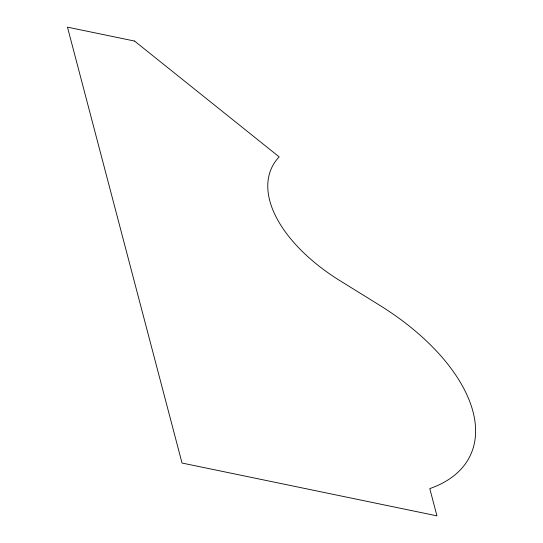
<?xml version="1.0" encoding="UTF-8"?>
<svg xmlns="http://www.w3.org/2000/svg" width="543" height="543" viewBox="0 0 543 543"><rect width="100%" height="100%" fill="white"/><g stroke="black" fill="none" stroke-linecap="round" stroke-linejoin="round"><path stroke-width="0.81" d="M134.549 41.051L67.468 27.15L182.034 463.036L436.945 515.85L429.784 488.605A183.195 98.697 25.5 0 0 379.591 305.234L340.074 280.758A137.956 74.33 25.5 0 1 279.163 156.873L134.549 41.051"/></g></svg>
